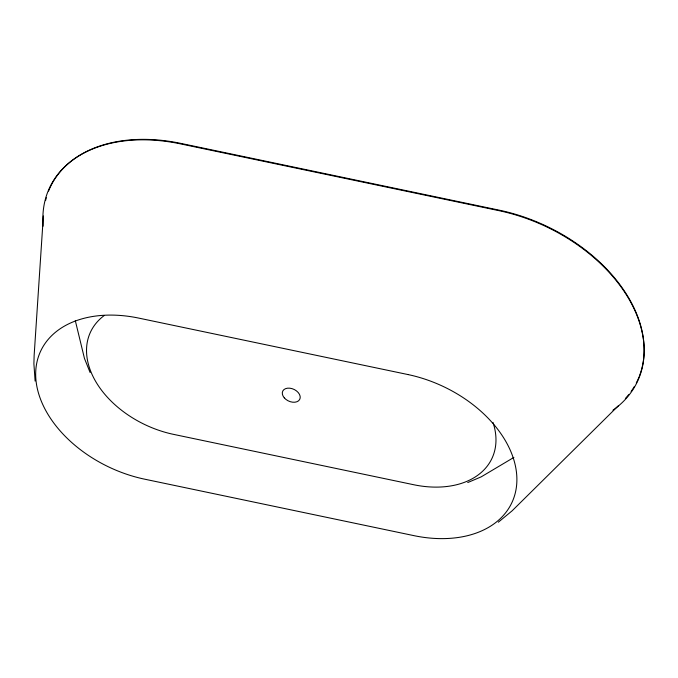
<?xml version="1.0" encoding="UTF-8"?>
<svg xmlns="http://www.w3.org/2000/svg" width="678" height="678" viewBox="0 0 678 678"><rect width="100%" height="100%" fill="white"/><g stroke="black" fill="none" stroke-linecap="round" stroke-linejoin="round"><path stroke-width="1.02" d="M43.358 215.96L34.129 355.619L33.9 363.823L35.112 381.07M618.582 405.546L512.076 510.865L498.305 522.213M513.899 457.404L481.219 476.846L467.727 482.567M90.123 372.536L84.462 358.45L75.309 320.643M43.061 226.24L42.926 221.596A148.88 101.158 25.3 0 1 180.314 143.838L498.847 210.638A148.88 101.158 25.3 0 1 629.413 299.879A148.88 101.158 25.3 0 1 612.954 410.198M634.371 386.452A148.516 100.903 25.3 0 1 631.099 391.46M628.675 394.647A148.516 100.903 25.3 0 1 625.37 398.469M639.168 376.68A148.516 100.903 25.3 0 0 499.203 210.163L180.67 143.363A148.516 100.903 25.3 0 0 48.562 191.103M638.795 377.595A148.516 100.903 25.3 0 1 636.295 382.985M45.57 200.595A148.516 100.903 25.3 0 1 46.333 197.696M492.991 422.419A89.216 60.613 25.3 0 1 413.614 484.711L173.593 434.378A89.216 60.613 25.3 0 1 95.7 381.485A89.216 60.613 25.3 0 1 104.285 315.473M407.919 374.544L138.744 318.101A111.65 75.86 25.3 0 0 35.714 376.409A111.65 75.86 25.3 0 0 144.643 479.176L413.826 535.62A111.65 75.86 25.3 0 0 516.848 477.312A111.65 75.86 25.3 0 0 407.919 374.544M284.285 397.85A9.45 6.424 25.3 0 0 299.634 399.545A9.45 6.424 25.3 0 0 289.828 388.189A9.45 6.424 25.3 0 0 284.285 397.85"/></g></svg>
